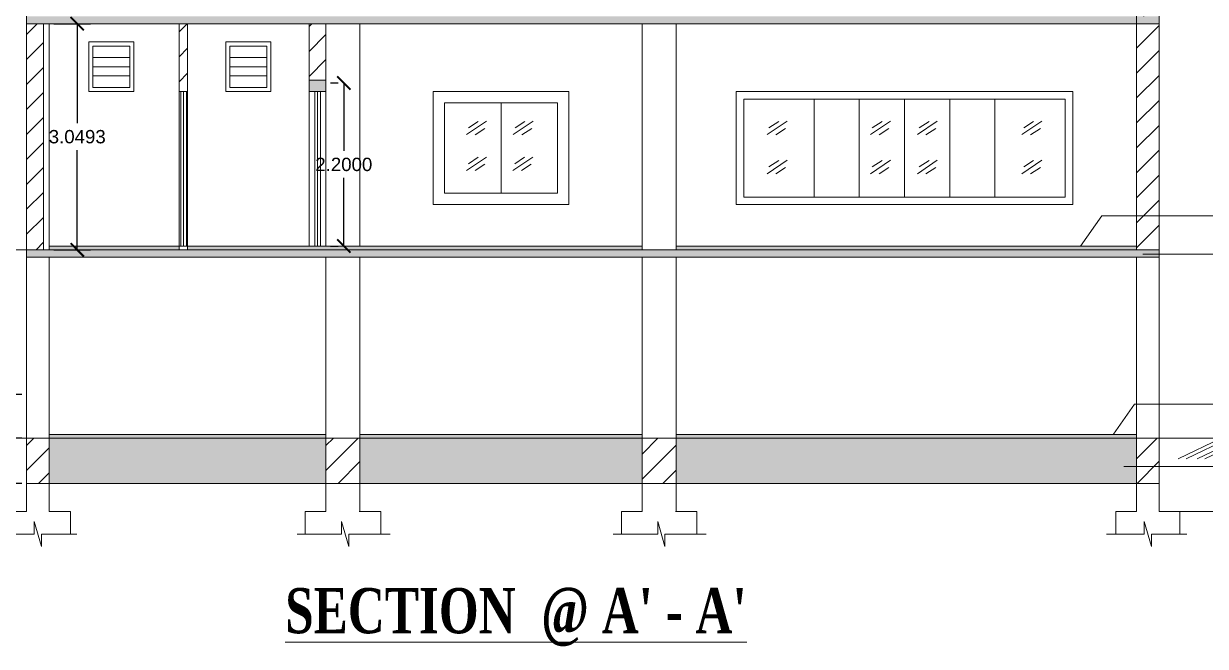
# Model space of a CAD drawing. Header units: metres. Extents: x -1560823 to -1560091, y 43631 to 43698.
# Drawn here: x -1560405.92 to -1560389.98, y 43665.84 to 43674.24 of the extents above; entities that cross this region are included whole.
import ezdxf

# ---------------------------------------------------------------- set-up
doc = ezdxf.new("R2010")
doc.units = ezdxf.units.M
doc.header["$LTSCALE"] = 750
doc.header["$MEASUREMENT"] = 0
doc.header["$PDMODE"] = 35
doc.header["$PDSIZE"] = 50
for name, pattern in [('DASH', [0.35, 0.25, -0.1]), ('DOT2', [0.125, 0, -0.125]), ('PHANTOM2', [1.25, 0.625, -0.125, 0.125, -0.125, 0.125, -0.125])]:
    doc.linetypes.add(name, pattern=pattern)
doc.layers.get('0').update_dxf_attribs({"lineweight": 5})
doc.layers.get('Defpoints').update_dxf_attribs({"lineweight": 0})
for name, color, linetype in [('BLK_1_FLR_1_REGULAR_ROOM_1', 117, 'Continuous'), ('BLK_1_FLR_1_WC_BATH_HT', 223, 'Continuous'), ('BLK_1_HT_OF_BLDG', 5, 'Continuous'), ('BLK_1_PLINTH_HEIGHT', 7, 'Continuous'), ('TEXT-1', 30, 'Continuous')]:
    doc.layers.add(name, color=color, linetype=linetype)
doc.layers.add('THIN', color=251, linetype='Continuous', lineweight=9)
doc.styles.add('ROMANS', font='romans__.ttf', dxfattribs={"width": 0.75})
doc.styles.add('SS', font='sanss___.ttf')
doc.styles.get("Standard").update_dxf_attribs({"font": 'arial.ttf'})
doc.dimstyles.get("Standard").update_dxf_attribs({"dimtxt": 0.18, "dimasz": 0.18, "dimexe": 0.18, "dimexo": 0.0625, "dimgap": 0.09, "dimtad": 1, "dimtih": 1, "dimtoh": 1, "dimdec": 4, "dimzin": 0, "dimdsep": 46, "dimtxsty": 'Standard', "dimblk": 'ARCHTICK', "dimcen": 0.09, "dimadec": 0, "dimazin": 0, "dimtfac": 1, "dimtdec": 4, "dimtofl": 0, "dimtmove": 0, "dimatfit": 3, "dimldrblk": 'ARCHTICK', "dimfxl": 0, "dimtolj": 1, "dimtzin": 0, "dimarcsym": 0})
pattern_1 = [(50, (-1563030.144, 41999.765784), (0.0911322407, -0.007973038), [0.0095292032, -0.1048212356]), (355, (-1563030.144, 41999.76578), (-0.0176291954, 0.0955705562), [0.0076233626, -0.0838569885]), (100.4514445, (-1563030.1364, 41999.76512), (0.073503045, 0.0875975172), [0.0080985766, -0.0890843424]), (46.1842, (-1563030.144, 41999.7912), (0.1355994605, -0.021030225), [0.014293805, -0.1572318534]), (96.6356355, (-1563030.1327, 41999.78944), (0.1187544485, 0.123767655), [0.012147872, -0.133626589]), (351.184164, (-1563030.144, 41999.7912), (0.1187544484, 0.123767655), [0.011435044, -0.125785483]), (21, (-1563030.13129, 41999.78484), (0.0758406482, -0.0511551631), [0.0095292032, -0.1048212356]), (326, (-1563030.13129, 41999.78484), (0.0309146833, 0.0921346954), [0.0076233626, -0.0838569885]), (71.4514447, (-1563030.12497, 41999.78058), (0.1067553305, 0.040979532), [0.0080985763, -0.0890843424]), (37.5, (-1563030.143997, 41999.765784), (0.0015449831, 0.04229617585), [0, -0.0828405401, 0, -0.0851275489, 0, -0.0841746286]), (7.5, (-1563030.143997, 41999.765784), (0.0334245745, 0.0501123915), [0, -0.0485354085, 0, -0.0809346995, 0, -0.0320816509]), (327.5, (-1563030.17233, 41999.765784), (0.06782536647, -0.00286573276), [0, -0.0317640108, 0, -0.0991037136, 0, -0.1315030046]), (317.5, (-1563030.185036, 41999.765784), (0.0740973271, 0.012718943), [0, -0.041293214, 0, -0.0658150303, 0, -0.0933861917])]
pattern_2 = [(45, (-1563037.27138, 42056.80287), (-0.168454106, 0.168454106), [])]

# ---------------------------------------------------------------- blocks, each defined once
blk = doc.blocks.new('_ArchTick')
at = {"color": 0, "linetype": 'ByBlock', "const_width": 0.15}
blk.add_lwpolyline([(-0.5, -0.5), (0.5, 0.5)], dxfattribs=at)
blk = doc.blocks.new('*D270')
at = {"layer": 'BLK_1_HT_OF_BLDG', "color": 0, "lineweight": -2}
for p, q in [((-1560405.944, 43680.646), (-1560407.537, 43680.646)), ((-1560407.357, 43680.646), (-1560407.357, 43674.831)), ((-1560407.357, 43668.652), (-1560407.357, 43674.467)), ((-1560405.945, 43668.652), (-1560407.537, 43668.652))]:
    blk.add_line(p, q, dxfattribs=at)
at = {"layer": 'Defpoints', "color": 0}
for p in [(-1560405.882, 43680.646), (-1560407.357, 43668.652), (-1560405.883, 43668.652)]:
    blk.add_point(p, dxfattribs=at)
at = {"layer": 'BLK_1_HT_OF_BLDG', "color": 0, "lineweight": -2, "xscale": 0.18, "yscale": 0.18, "zscale": 0.18}
for p, rotation in [((-1560407.357, 43680.646), 90), ((-1560407.357, 43668.652), 270)]:
    blk.add_blockref('_ArchTick', p, dxfattribs=dict(at, rotation=rotation))
at = {"layer": 'BLK_1_HT_OF_BLDG', "color": 0, "insert": (-1560407.357, 43674.649), "char_height": 0.18, "attachment_point": 5}
blk.add_mtext('\\A1;11.9941', dxfattribs=at)
blk = doc.blocks.new('*D259')
at = {"layer": 'BLK_1_FLR_1_REGULAR_ROOM_1', "color": 0, "lineweight": -2}
for p, q in [((-1560405.515, 43674.243), (-1560405.019, 43674.243)), ((-1560405.199, 43674.243), (-1560405.199, 43672.9)), ((-1560405.199, 43671.193), (-1560405.199, 43672.536)), ((-1560405.515, 43671.193), (-1560405.019, 43671.193))]:
    blk.add_line(p, q, dxfattribs=at)
at = {"layer": 'Defpoints', "color": 0}
for p in [(-1560405.578, 43674.243), (-1560405.199, 43674.243), (-1560405.578, 43671.193)]:
    blk.add_point(p, dxfattribs=at)
at = {"layer": 'BLK_1_FLR_1_REGULAR_ROOM_1', "color": 0, "lineweight": -2, "xscale": 0.18, "yscale": 0.18, "zscale": 0.18}
for p, rotation in [((-1560405.199, 43674.243), 90), ((-1560405.199, 43671.193), 270)]:
    blk.add_blockref('_ArchTick', p, dxfattribs=dict(at, rotation=rotation))
at = {"layer": 'BLK_1_FLR_1_REGULAR_ROOM_1', "color": 0, "insert": (-1560405.199, 43672.718), "char_height": 0.18, "attachment_point": 5}
blk.add_mtext('\\A1;3.0493', dxfattribs=at)
blk = doc.blocks.new('A$C9f3768fe')
at = {"color": 0}
blk.add_line((21.76, 0), (21.76, 23.89), dxfattribs=at)
for points in [[(0, 0), (21.76, 0), (21.76, 23.89), (0, 23.89)], [(2, 2), (19.76, 2), (19.76, 21.89), (2, 21.89)]]:
    blk.add_lwpolyline(points, close=True, dxfattribs=at)
for points in [[(2, 16.41), (19.76, 16.41)], [(2, 11.95), (19.76, 11.95)], [(2, 7.62), (19.76, 7.62)]]:
    blk.add_lwpolyline(points, dxfattribs=at)
blk = doc.blocks.new('A$C42f8ecb2')
at = {"color": 0}
for points in [[(10.94, 7.41), (0, 0.09)], [(1.05, 3.76), (6.43, 7.25)], [(4.74, 0), (10.12, 3.48)]]:
    blk.add_lwpolyline(points, dxfattribs=at)
blk = doc.blocks.new('A$C2D4F65FE')
at = {"layer": 'THIN', "linetype": 'Continuous'}
for points in [[(0, 0), (0.458, 0.22), (0.982, 0)], [(0.086, 0), (0.544, 0.22), (1.068, 0)], [(0.203, 0), (0.661, 0.22), (1.184, 0)], [(0.285, 0), (0.743, 0.22), (1.266, 0)], [(0.396, 0), (0.854, 0.22), (1.377, 0)]]:
    blk.add_lwpolyline(points, dxfattribs=at)
at = {"layer": 'TEXT-1', "style": 'SS', "width": 1.1}
blk.add_text('G.L', height=0.2292, dxfattribs=at).set_placement((0.359, 0.371))
blk = doc.blocks.new('*D271')
at = {"layer": 'BLK_1_PLINTH_HEIGHT', "color": 0, "linetype": 'DOT2', "lineweight": -2, "ltscale": 400}
for p, q in [((-1560405.945, 43669.242), (-1560406.82, 43669.242)), ((-1560405.945, 43668.042), (-1560406.82, 43668.042))]:
    blk.add_line(p, q, dxfattribs=at)
at = {"layer": 'BLK_1_PLINTH_HEIGHT', "color": 0, "linetype": 'Continuous', "lineweight": -2, "ltscale": 400}
for p, q in [((-1560406.64, 43669.242), (-1560406.64, 43668.824)), ((-1560406.64, 43668.042), (-1560406.64, 43668.461))]:
    blk.add_line(p, q, dxfattribs=at)
at = {"layer": 'Defpoints', "color": 0, "ltscale": 400}
for p in [(-1560406.64, 43669.242), (-1560405.883, 43669.242), (-1560405.883, 43668.042)]:
    blk.add_point(p, dxfattribs=at)
at = {"layer": 'BLK_1_PLINTH_HEIGHT', "color": 0, "lineweight": -2, "ltscale": 400, "xscale": 0.18, "yscale": 0.18, "zscale": 0.18}
for p, rotation in [((-1560406.64, 43669.242), 90), ((-1560406.64, 43668.042), 270)]:
    blk.add_blockref('_ArchTick', p, dxfattribs=dict(at, rotation=rotation))
at = {"layer": 'BLK_1_PLINTH_HEIGHT', "color": 0, "ltscale": 400, "insert": (-1560406.64, 43668.642), "char_height": 0.18, "attachment_point": 5}
blk.add_mtext('\\A1;1.2000', dxfattribs=at)
blk = doc.blocks.new('*D272')
at = {"layer": 'BLK_1_FLR_1_WC_BATH_HT', "color": 0, "linetype": 'DOT2', "lineweight": -2}
for p, q in [((-1560401.78, 43673.444), (-1560401.422, 43673.444)), ((-1560401.78, 43671.244), (-1560401.422, 43671.244))]:
    blk.add_line(p, q, dxfattribs=at)
at = {"layer": 'BLK_1_FLR_1_WC_BATH_HT', "color": 0, "linetype": 'PHANTOM2', "lineweight": -2}
for p, q in [((-1560401.602, 43673.444), (-1560401.602, 43672.526)), ((-1560401.602, 43671.244), (-1560401.602, 43672.162))]:
    blk.add_line(p, q, dxfattribs=at)
at = {"layer": 'Defpoints', "color": 0}
for p in [(-1560401.842, 43673.444), (-1560401.602, 43673.444), (-1560401.842, 43671.244)]:
    blk.add_point(p, dxfattribs=at)
at = {"layer": 'BLK_1_FLR_1_WC_BATH_HT', "color": 0, "lineweight": -2, "xscale": 0.18, "yscale": 0.18, "zscale": 0.18}
for p, rotation in [((-1560401.602, 43673.444), 90), ((-1560401.602, 43671.244), 270)]:
    blk.add_blockref('_ArchTick', p, dxfattribs=dict(at, rotation=rotation))
at = {"layer": 'BLK_1_FLR_1_WC_BATH_HT', "color": 0, "insert": (-1560401.602, 43672.344), "char_height": 0.18, "attachment_point": 5}
blk.add_mtext('\\A1;2.2000', dxfattribs=at)

msp = doc.modelspace()

# ---------------------------------------------------------------- hatches: boundary and pattern name
h = msp.add_hatch()
h.set_pattern_fill('ANSI31', color=0, scale=1.905841)
h.set_pattern_definition(pattern_2)
h.paths.add_polyline_path([(-1560405.65415, 43674.24277), (-1560405.88285, 43674.24277), (-1560405.88285, 43671.19342), (-1560405.65415, 43671.19342)])
h.paths.add_polyline_path([(-1560405.65415, 43677.39376), (-1560405.88285, 43677.39376), (-1560405.88285, 43674.34441), (-1560405.65415, 43674.34441)])
h.paths.add_polyline_path([(-1560405.65415, 43680.54475), (-1560405.88285, 43680.54475), (-1560405.88285, 43677.4954), (-1560405.65415, 43677.4954)])
h.paths.add_polyline_path([(-1560405.65415, 43681.63743), (-1560405.88285, 43681.63743), (-1560405.88285, 43680.64639), (-1560405.65415, 43680.64639)])
h = msp.add_hatch()
h.set_pattern_fill('ANSI31', color=0, scale=1.905841)
h.set_pattern_definition(pattern_2)
h.paths.add_polyline_path([(-1560402.07117, 43679.78241), (-1560401.84247, 43679.78241), (-1560401.84247, 43680.54475), (-1560402.07117, 43680.54475)])
h.paths.add_polyline_path([(-1560401.84247, 43677.39376), (-1560402.07117, 43677.39376), (-1560402.07117, 43676.63142), (-1560401.84247, 43676.63142)])
h.paths.add_polyline_path([(-1560402.07117, 43673.48043), (-1560401.84247, 43673.48043), (-1560401.84247, 43674.24277), (-1560402.07117, 43674.24277)])
h = msp.add_hatch()
h.set_pattern_fill('ANSI31', color=0, scale=1.905841)
h.set_pattern_definition(pattern_2)
h.paths.add_polyline_path([(-1560390.59993, 43674.24277), (-1560390.90487, 43674.24277), (-1560390.90487, 43671.19342), (-1560390.59993, 43671.19342)])
h.paths.add_polyline_path([(-1560390.59993, 43677.39376), (-1560390.90487, 43677.39376), (-1560390.90487, 43674.34441), (-1560390.59993, 43674.34441)])
h.paths.add_polyline_path([(-1560390.59993, 43678.48644), (-1560390.90487, 43678.48644), (-1560390.90487, 43677.4954), (-1560390.59993, 43677.4954)])
h.paths.add_polyline_path([(-1560397.1195, 43680.54475), (-1560397.34821, 43680.54475), (-1560397.34821, 43677.4954), (-1560397.1195, 43677.4954)])
h = msp.add_hatch(color=0)
h.dxf.hatch_style = 1
h.paths.add_polyline_path([(-1560390.59993, 43677.4954), (-1560390.90487, 43677.4954), (-1560390.90487, 43677.39376), (-1560390.59993, 43677.39376)])
h.paths.add_polyline_path([(-1560390.59993, 43674.34441), (-1560390.90487, 43674.34441), (-1560390.90487, 43674.24277), (-1560390.59993, 43674.24277)])
h = msp.add_hatch()
h.set_pattern_fill('ANSI31', color=0, scale=1.905841)
h.set_pattern_definition(pattern_2)
h.paths.add_polyline_path([(-1560403.82454, 43673.32796), (-1560403.71019, 43673.32796), (-1560403.71019, 43674.24277), (-1560403.82454, 43674.24277)])
h.paths.add_polyline_path([(-1560403.71019, 43674.39524), (-1560403.82454, 43674.39524), (-1560403.82454, 43674.34441), (-1560403.71019, 43674.34441)])
h = msp.add_hatch(color=0)
h.dxf.hatch_style = 1
h.paths.add_polyline_path([(-1560390.90487, 43674.34441), (-1560405.88285, 43674.34441), (-1560405.88285, 43674.24277), (-1560390.90487, 43674.24277)])
h = msp.add_hatch(color=0)
h.dxf.hatch_style = 1
h.paths.add_polyline_path([(-1560401.84247, 43673.48043), (-1560402.07117, 43673.48043), (-1560402.07117, 43673.32796), (-1560401.84247, 43673.32796)])
h = msp.add_hatch(color=0)
h.dxf.hatch_style = 1
h.paths.add_polyline_path([(-1560390.59993, 43671.19342), (-1560405.88285, 43671.19342), (-1560405.88285, 43671.09178), (-1560390.59993, 43671.09178)])
h = msp.add_hatch()
h.set_pattern_fill('AR-CONC', color=0, scale=0.012706)
h.set_pattern_definition(pattern_1)
h.paths.add_polyline_path([(-1560397.57691, 43671.24425), (-1560403.71019, 43671.24425), (-1560403.71019, 43671.19342), (-1560397.57691, 43671.19342)])
h.paths.add_polyline_path([(-1560403.82454, 43671.24425), (-1560405.57792, 43671.24425), (-1560405.57792, 43671.19342), (-1560403.82454, 43671.19342)])
h.paths.add_polyline_path([(-1560390.90487, 43671.24425), (-1560397.1195, 43671.24425), (-1560397.1195, 43671.19342), (-1560390.90487, 43671.19342)])
h = msp.add_hatch()
h.set_pattern_fill('ANSI31', color=0, scale=1.905841)
h.set_pattern_definition([(45, (-1563030.144, 41999.76578), (-0.168454106, 0.168454106), [])])
h.paths.add_polyline_path([(-1560405.88285, 43668.04243), (-1560405.57792, 43668.04243), (-1560405.57792, 43668.6523), (-1560405.88285, 43668.6523)])
h.paths.add_polyline_path([(-1560401.84247, 43668.04243), (-1560401.38507, 43668.04243), (-1560401.38507, 43668.6523), (-1560401.84247, 43668.6523)])
h.paths.add_polyline_path([(-1560397.57691, 43668.04243), (-1560397.1195, 43668.04243), (-1560397.1195, 43668.6523), (-1560397.57691, 43668.6523)])
h.paths.add_polyline_path([(-1560390.59993, 43668.6523), (-1560390.90487, 43668.6523), (-1560390.90487, 43668.26878), (-1560390.59993, 43668.26878)])
h.paths.add_polyline_path([(-1560390.59993, 43668.26878), (-1560390.90487, 43668.26878), (-1560390.90487, 43668.04243), (-1560390.59993, 43668.04243)])
h = msp.add_hatch()
h.set_pattern_fill('AR-CONC', color=0, scale=0.012706)
h.set_pattern_definition(pattern_1)
h.paths.add_polyline_path([(-1560401.84247, 43668.6523), (-1560401.84247, 43668.70312), (-1560405.57792, 43668.70312), (-1560405.57792, 43668.6523)])
h.paths.add_polyline_path([(-1560397.57691, 43668.6523), (-1560397.57691, 43668.70312), (-1560401.38507, 43668.70312), (-1560401.38507, 43668.6523)])
h.paths.add_polyline_path([(-1560390.90487, 43668.6523), (-1560390.90487, 43668.70312), (-1560397.1195, 43668.70312), (-1560397.1195, 43668.6523)])
h = msp.add_hatch()
h.set_pattern_fill('AR-SAND', color=0, scale=0.050822)
h.set_pattern_definition([(37.5, (-1563030.144, 41999.765784), (-0.0032014747, 0.0979258416), [0, -0.0772500742, 0, -0.0863981093, 0, -0.082586428]), (7.5, (-1563030.144, 41999.76578), (0.08994433, 0.143428285), [0, -0.0416743821, 0, -0.0696267116, 0, -0.026681769]), (327.5, (-1563030.20651, 41999.765784), (0.158268217, 0.0002876068), [0, -0.0254112086, 0, -0.091480351, 0, -0.1194326805]), (317.5, (-1563030.20651, 41999.76578), (0.1527786206, 0.044605594), [0, -0.0127056043, 0, -0.0599704524, 0, -0.0686102633])])
h.paths.add_polyline_path([(-1560405.57792, 43668.6523), (-1560405.57792, 43668.04243), (-1560401.84247, 43668.04243), (-1560401.84247, 43668.6523)])
h.paths.add_polyline_path([(-1560401.38507, 43668.6523), (-1560401.38507, 43668.04243), (-1560397.57691, 43668.04243), (-1560397.57691, 43668.6523)])
h.paths.add_polyline_path([(-1560397.1195, 43668.6523), (-1560397.1195, 43668.04243), (-1560390.90487, 43668.04243), (-1560390.90487, 43668.6523)])

# ---------------------------------------------------------------- linework, layer by layer
at = {"color": 0}
for p, q in [((-1560405.88285, 43668.6523), (-1560405.88285, 43681.63743)), ((-1560390.90487, 43671.19342), (-1560390.90487, 43678.48644)), ((-1560390.59993, 43668.6523), (-1560390.59993, 43678.48644)), ((-1560405.65415, 43671.19342), (-1560405.65415, 43674.24277)), ((-1560405.57792, 43671.19342), (-1560405.57792, 43674.24277)), ((-1560403.82454, 43671.19342), (-1560403.82454, 43674.24277)), ((-1560403.71019, 43671.19342), (-1560403.71019, 43674.24277)), ((-1560402.07117, 43671.24425), (-1560402.07117, 43674.24277)), ((-1560401.84247, 43671.24425), (-1560401.84247, 43674.24277)), ((-1560401.84247, 43671.24425), (-1560401.84247, 43674.24277)), ((-1560401.38507, 43671.24425), (-1560401.38507, 43674.24277)), ((-1560397.57691, 43671.19342), (-1560397.57691, 43674.24277)), ((-1560397.1195, 43671.19342), (-1560397.1195, 43674.24277)), ((-1560396.30769, 43671.80329), (-1560396.30769, 43673.32796)), ((-1560391.76488, 43671.80329), (-1560391.76488, 43673.32796)), ((-1560391.76488, 43671.80329), (-1560396.30769, 43671.80329)), ((-1560405.57792, 43668.6523), (-1560405.57792, 43671.09178)), ((-1560401.84247, 43668.6523), (-1560401.84247, 43671.09178)), ((-1560401.38507, 43668.6523), (-1560401.38507, 43671.09178)), ((-1560397.57691, 43668.6523), (-1560397.57691, 43671.09178)), ((-1560397.1195, 43668.6523), (-1560397.1195, 43671.09178)), ((-1560390.90487, 43668.6523), (-1560390.90487, 43671.09178))]:
    msp.add_line(p, q, dxfattribs=at)
at = {"color": 0, "linetype": 'DASH', "ltscale": 30}
for p, q in [((-1560391.37502, 43671.64999), (-1560391.65976, 43671.24425)), ((-1560391.37502, 43671.64999), (-1560388.4774, 43671.65151)), ((-1560390.82065, 43671.13497), (-1560388.49931, 43671.13497)), ((-1560390.93192, 43669.11229), (-1560391.21666, 43668.70655)), ((-1560390.93192, 43669.11229), (-1560388.49931, 43669.11356)), ((-1560391.0786, 43668.26878), (-1560388.49931, 43668.26878)), ((-1560390.59993, 43667.66323), (-1560388.49931, 43667.66323))]:
    msp.add_line(p, q, dxfattribs=at)
at = {"color": 0, "linetype": 'DASH', "ltscale": 15}
for p, q in [((-1560405.88285, 43668.6523), (-1560405.88285, 43667.663)), ((-1560405.57792, 43668.6523), (-1560405.57792, 43667.66323)), ((-1560401.84247, 43668.6523), (-1560401.84247, 43667.663)), ((-1560401.38507, 43668.6523), (-1560401.38507, 43667.66323)), ((-1560397.57691, 43668.6523), (-1560397.57691, 43667.663)), ((-1560397.1195, 43668.6523), (-1560397.1195, 43667.66323)), ((-1560390.90487, 43668.6523), (-1560390.90487, 43667.663)), ((-1560390.59993, 43668.6523), (-1560390.59993, 43667.66323)), ((-1560405.88285, 43667.663), (-1560406.16228, 43667.663)), ((-1560405.78097, 43667.35922), (-1560405.78097, 43667.52778)), ((-1560405.78097, 43667.52778), (-1560405.68311, 43667.18995)), ((-1560405.2882, 43667.66323), (-1560405.57792, 43667.66323)), ((-1560405.2882, 43667.66323), (-1560405.2882, 43667.35969)), ((-1560401.84247, 43667.663), (-1560402.1219, 43667.663)), ((-1560402.1219, 43667.663), (-1560402.1219, 43667.35945)), ((-1560401.63177, 43667.35922), (-1560401.63177, 43667.52778)), ((-1560401.63177, 43667.52778), (-1560401.53391, 43667.18995)), ((-1560401.10295, 43667.66323), (-1560401.39267, 43667.66323)), ((-1560401.10295, 43667.66323), (-1560401.10295, 43667.35969)), ((-1560397.57691, 43667.663), (-1560397.85633, 43667.663)), ((-1560397.85633, 43667.663), (-1560397.85633, 43667.35945)), ((-1560397.3662, 43667.35922), (-1560397.3662, 43667.52778)), ((-1560397.3662, 43667.52778), (-1560397.26834, 43667.18995)), ((-1560396.83739, 43667.66323), (-1560397.12711, 43667.66323)), ((-1560396.83739, 43667.66323), (-1560396.83739, 43667.35969)), ((-1560390.90487, 43667.663), (-1560391.1843, 43667.663)), ((-1560391.1843, 43667.663), (-1560391.1843, 43667.35945)), ((-1560390.80299, 43667.35922), (-1560390.80299, 43667.52778)), ((-1560390.80299, 43667.52778), (-1560390.70513, 43667.18995)), ((-1560390.32051, 43667.663), (-1560390.59993, 43667.663)), ((-1560390.32051, 43667.663), (-1560390.32051, 43667.35945)), ((-1560406.29052, 43667.35922), (-1560405.78097, 43667.35922)), ((-1560405.68311, 43667.18995), (-1560405.68311, 43667.35922)), ((-1560405.68311, 43667.35922), (-1560405.20439, 43667.35922)), ((-1560402.23252, 43667.35922), (-1560401.63177, 43667.35922)), ((-1560401.53391, 43667.18995), (-1560401.53391, 43667.35922)), ((-1560401.53391, 43667.35922), (-1560400.9759, 43667.35922)), ((-1560397.96695, 43667.35922), (-1560397.3662, 43667.35922)), ((-1560397.26834, 43667.18995), (-1560397.26834, 43667.35922)), ((-1560397.26834, 43667.35922), (-1560396.71033, 43667.35922)), ((-1560391.31254, 43667.35922), (-1560390.80299, 43667.35922)), ((-1560390.70513, 43667.18995), (-1560390.70513, 43667.35922)), ((-1560390.70513, 43667.35922), (-1560390.2264, 43667.35922))]:
    msp.add_line(p, q, dxfattribs=at)
at = {"color": 0}
for points in [[(-1560405.88285, 43674.24277), (-1560390.59993, 43674.24277)], [(-1560403.82454, 43673.32796), (-1560403.71019, 43673.32796)], [(-1560403.80255, 43673.32796), (-1560403.80255, 43671.24425)], [(-1560403.76444, 43673.32796), (-1560403.76444, 43671.24425)], [(-1560403.72632, 43673.32796), (-1560403.72632, 43671.24425)], [(-1560401.99494, 43673.32796), (-1560401.99494, 43671.24425)], [(-1560401.95682, 43673.32796), (-1560401.95682, 43671.24425)], [(-1560401.9187, 43673.32796), (-1560401.9187, 43671.24425)], [(-1560396.30769, 43673.32796), (-1560391.76488, 43673.32796)], [(-1560399.48041, 43673.1755), (-1560399.48041, 43671.95576)], [(-1560395.25602, 43673.22632), (-1560395.25602, 43671.90494)], [(-1560394.64615, 43673.22632), (-1560394.64615, 43671.90494)], [(-1560394.03628, 43673.22632), (-1560394.03628, 43671.90494)], [(-1560393.42642, 43673.22632), (-1560393.42642, 43671.90494)], [(-1560392.81655, 43673.22632), (-1560392.81655, 43671.90494)], [(-1560405.88285, 43671.19342), (-1560390.59993, 43671.19342)], [(-1560405.57792, 43671.24425), (-1560403.82454, 43671.24425)], [(-1560403.82454, 43671.24425), (-1560397.57691, 43671.24425)], [(-1560397.1195, 43671.24425), (-1560390.90487, 43671.24425)], [(-1560405.88285, 43671.09178), (-1560390.59993, 43671.09178)], [(-1560409.37929, 43668.6523), (-1560388.49931, 43668.6523)], [(-1560405.57792, 43668.70312), (-1560401.84247, 43668.70312)], [(-1560401.38507, 43668.70312), (-1560397.57691, 43668.70312)], [(-1560397.1195, 43668.70312), (-1560390.90487, 43668.70312)], [(-1560405.88285, 43668.04243), (-1560390.59993, 43668.04243)]]:
    msp.add_lwpolyline(points, dxfattribs=at)
for points in [[(-1560402.07117, 43673.32796), (-1560402.07117, 43673.48043), (-1560401.84247, 43673.48043), (-1560401.84247, 43673.32796)], [(-1560400.39522, 43673.32796), (-1560398.56561, 43673.32796), (-1560398.56561, 43671.80329), (-1560400.39522, 43671.80329)], [(-1560396.30769, 43671.80329), (-1560391.76488, 43671.80329), (-1560391.76488, 43673.32796), (-1560396.30769, 43673.32796)], [(-1560400.24275, 43673.1755), (-1560398.71808, 43673.1755), (-1560398.71808, 43671.95576), (-1560400.24275, 43671.95576)], [(-1560396.20605, 43671.90494), (-1560391.86652, 43671.90494), (-1560391.86652, 43673.22632), (-1560396.20605, 43673.22632)]]:
    msp.add_lwpolyline(points, close=True, dxfattribs=at)
at = {"color": 0, "linetype": 'DASH', "ltscale": 30}
for points in [[(-1560405.88285, 43671.19342), (-1560408.02036, 43671.19342)], [(-1560405.88285, 43668.6523), (-1560408.02036, 43668.6523)]]:
    msp.add_lwpolyline(points, dxfattribs=at)

# ---------------------------------------------------------------- block references
at = {"color": 0}
for name, p, xscale, yscale, zscale in [('A$C9f3768fe', (-1560405.04428, 43673.32796), 0.02798758442092, 0.02798758442092, 0.02798758442092), ('A$C9f3768fe', (-1560403.19479, 43673.32796), 0.02798758442092, 0.02798758442092, 0.02798758442092), ('A$C42f8ecb2', (-1560399.94609, 43672.74415), 0.0246209853894111, 0.0246209853894111, 0.0246209853894111), ('A$C42f8ecb2', (-1560399.94609, 43672.74415), 0.0246209853894111, 0.0246209853894111, 0.0246209853894111), ('A$C42f8ecb2', (-1560399.31585, 43672.74415), 0.0246209853894111, 0.0246209853894111, 0.0246209853894111), ('A$C42f8ecb2', (-1560399.31585, 43672.74415), 0.0246209853894111, 0.0246209853894111, 0.0246209853894111), ('A$C42f8ecb2', (-1560395.89098, 43672.74415), 0.0246209853894111, 0.0246209853894111, 0.0246209853894111), ('A$C42f8ecb2', (-1560395.89098, 43672.74415), 0.0246209853894111, 0.0246209853894111, 0.0246209853894111), ('A$C42f8ecb2', (-1560394.49633, 43672.74415), 0.0246209853894111, 0.0246209853894111, 0.0246209853894111), ('A$C42f8ecb2', (-1560394.49633, 43672.74415), 0.0246209853894111, 0.0246209853894111, 0.0246209853894111), ('A$C42f8ecb2', (-1560393.86289, 43672.74415), 0.0246209853894111, 0.0246209853894111, 0.0246209853894111), ('A$C42f8ecb2', (-1560393.86289, 43672.74415), 0.0246209853894111, 0.0246209853894111, 0.0246209853894111), ('A$C42f8ecb2', (-1560392.45228, 43672.74415), 0.0246209853894111, 0.0246209853894111, 0.0246209853894111), ('A$C42f8ecb2', (-1560392.45228, 43672.74415), 0.0246209853894111, 0.0246209853894111, 0.0246209853894111), ('A$C42f8ecb2', (-1560399.94609, 43672.26223), 0.0246209853894111, 0.0246209853894111, 0.0246209853894111), ('A$C42f8ecb2', (-1560399.94609, 43672.26223), 0.0246209853894111, 0.0246209853894111, 0.0246209853894111), ('A$C42f8ecb2', (-1560399.32096, 43672.26223), 0.0246209853894111, 0.0246209853894111, 0.0246209853894111), ('A$C42f8ecb2', (-1560399.32096, 43672.26223), 0.0246209853894111, 0.0246209853894111, 0.0246209853894111), ('A$C42f8ecb2', (-1560395.89098, 43672.21781), 0.0246209853894111, 0.0246209853894111, 0.0246209853894111), ('A$C42f8ecb2', (-1560395.89098, 43672.21781), 0.0246209853894111, 0.0246209853894111, 0.0246209853894111), ('A$C42f8ecb2', (-1560394.49633, 43672.21781), 0.0246209853894111, 0.0246209853894111, 0.0246209853894111), ('A$C42f8ecb2', (-1560394.49633, 43672.21781), 0.0246209853894111, 0.0246209853894111, 0.0246209853894111), ('A$C42f8ecb2', (-1560393.86289, 43672.21781), 0.0246209853894111, 0.0246209853894111, 0.0246209853894111), ('A$C42f8ecb2', (-1560393.86289, 43672.21781), 0.0246209853894111, 0.0246209853894111, 0.0246209853894111), ('A$C42f8ecb2', (-1560392.45228, 43672.21781), 0.0246209853894111, 0.0246209853894111, 0.0246209853894111), ('A$C42f8ecb2', (-1560392.45228, 43672.21781), 0.0246209853894111, 0.0246209853894111, 0.0246209853894111)]:
    msp.add_blockref(name, p, dxfattribs=dict(at, xscale=xscale, yscale=yscale, zscale=zscale))
at = {"color": 0, "linetype": 'Continuous', "ltscale": 0.5, "xscale": 1.270560431249998, "yscale": 1.270560431249998, "zscale": 1.270560431249998, "rotation": 359.9999999998686}
msp.add_blockref('A$C2D4F65FE', (-1560390.34451, 43668.37215), dxfattribs=at)

# ---------------------------------------------------------------- texts
at = {"color": 0, "insert": (-1560402.39285, 43666.63098), "char_height": 0.609869, "attachment_point": 1, "style": 'ROMANS'}
msp.add_mtext_dynamic_manual_height_columns("{\\fTimes New Roman|b1|i0|c0|p18;\\LSECTION  @ A' - A'}", width=8.8898677, gutter_width=1.27056, heights=[0], dxfattribs=at)

# ---------------------------------------------------------------- dimensions: what is measured, and where the dimension line sits
at = {"layer": 'BLK_1_FLR_1_REGULAR_ROOM_1', "color": 2}
dim = msp.add_aligned_dim(p1=(-1560405.577918, 43671.193423), p2=(-1560405.577918, 43674.242768), distance=-0.378615, dimstyle='Standard', override={"dimscale": 1}, dxfattribs=at)
dim.commit()
dim.dimension.update_dxf_attribs({"geometry": '*D259', "text_midpoint": (-1560405.199302, 43672.718095)})
at = {"layer": 'BLK_1_FLR_1_WC_BATH_HT', "color": 223}
dim = msp.add_linear_dim(base=(-1560401.60171, 43673.44425), p1=(-1560401.84247, 43671.24425), p2=(-1560401.84247, 43673.44425), angle=90, dimstyle='Standard', override={"dimfxl": 0, "dimarcsym": 2}, dxfattribs=at)
dim.commit()
dim.dimension.update_dxf_attribs({"geometry": '*D272', "text_midpoint": (-1560401.60171, 43672.34425)})
at = {"layer": 'BLK_1_HT_OF_BLDG'}
dim = msp.add_linear_dim(base=(-1560407.35736, 43668.6523), p1=(-1560405.88155, 43680.64639), p2=(-1560405.88285, 43668.6523), angle=90, dimstyle='Standard', override={"dimscale": 1}, dxfattribs=at)
dim.commit()
dim.dimension.update_dxf_attribs({"geometry": '*D270', "text_midpoint": (-1560407.35736, 43674.64935)})
at = {"layer": 'BLK_1_PLINTH_HEIGHT', "ltscale": 400}
dim = msp.add_linear_dim(base=(-1560406.63954, 43669.24243), p1=(-1560405.88285, 43668.04243), p2=(-1560405.88285, 43669.24243), angle=90, dimstyle='Standard', override={"dimfxl": 0.18}, dxfattribs=at)
dim.commit()
dim.dimension.update_dxf_attribs({"geometry": '*D271', "text_midpoint": (-1560406.63954, 43668.64243)})

doc.saveas('drawing.dxf')
